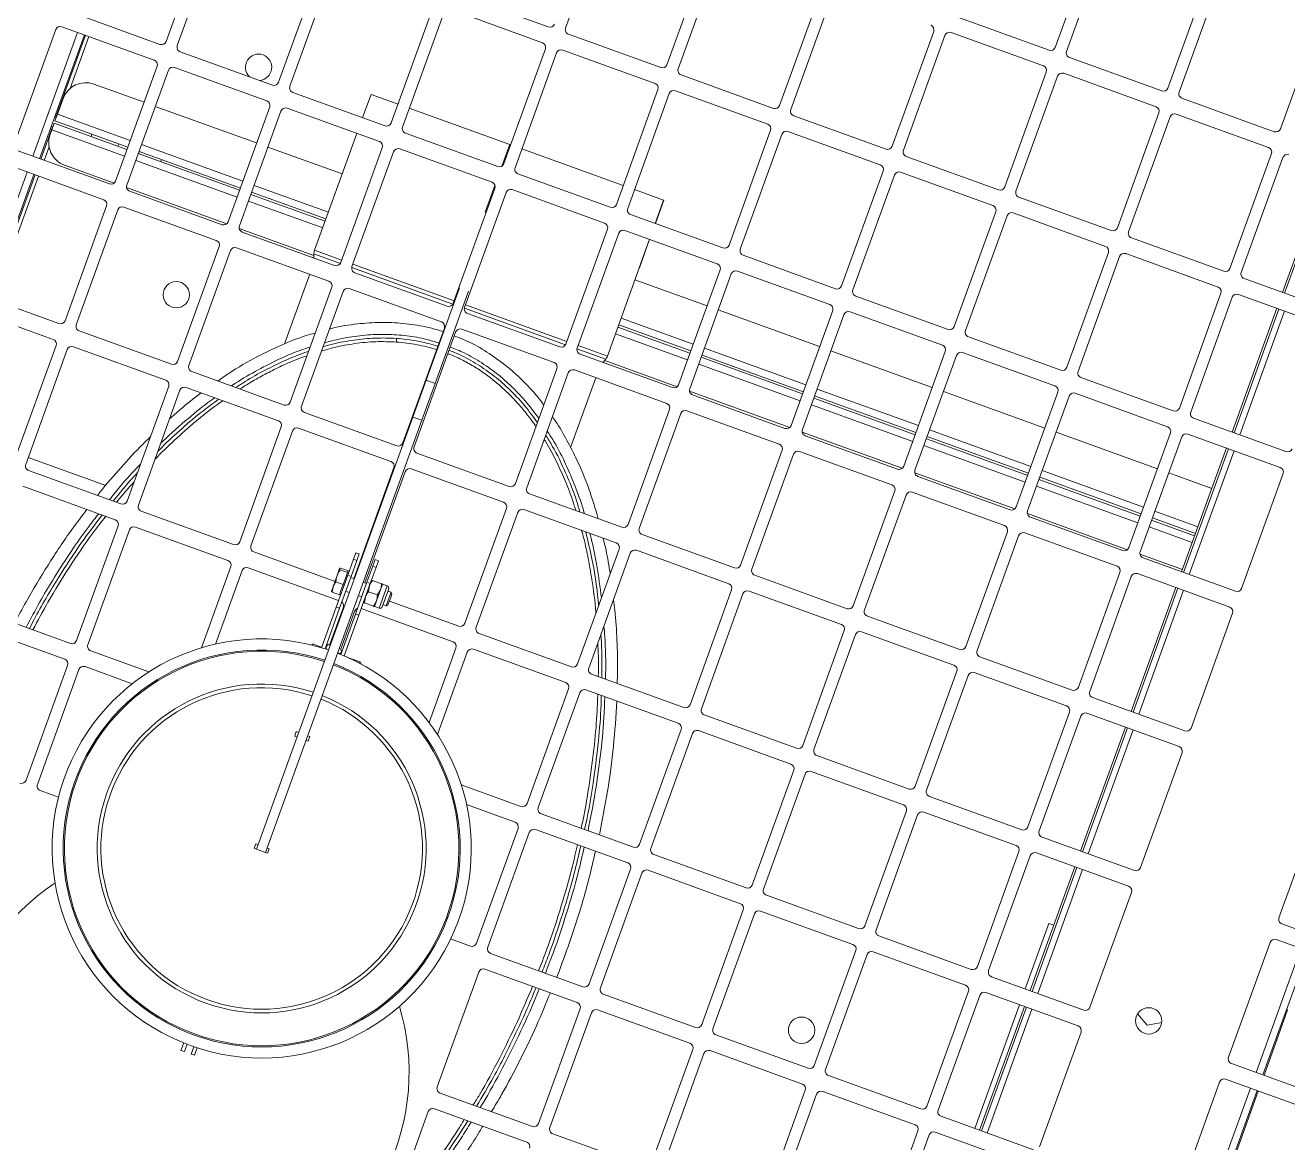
# Model space of a CAD drawing. Header units: metres. Extents: x -17822 to 152406, y -4219 to 19791.
# Drawn here: x 118368.1 to 118420.8, y 5688.6 to 5735.3 of the extents above; entities that cross this region are included whole.
import ezdxf

# ---------------------------------------------------------------- set-up
doc = ezdxf.new("R2010")
doc.units = ezdxf.units.M
doc.header["$LTSCALE"] = 100
doc.header["$MEASUREMENT"] = 0
doc.layers.get('0').update_dxf_attribs({"color": 9, "lineweight": 9})
doc.layers.add('TEKSAN', color=7, linetype='Continuous', lineweight=9)

# ---------------------------------------------------------------- blocks, each defined once
blk = doc.blocks.new('K500H165_üst')
at = {"color": 7, "linetype": 'Continuous', "lineweight": 15}
for p, q in [((88.95, -17.65), (88.95, -13.55)), ((89.65, -13.55), (89.65, -17.65)), ((95.15, -17.65), (95.15, -13.55)), ((95.85, -13.55), (95.85, -17.65)), ((95.15, -16.25), (89.65, -16.25)), ((92.25, -16.25), (92.25, -16.2)), ((92.25, -16.2), (92.75, -16.2)), ((95.15, -16.2), (92.75, -16.2)), ((92.75, -16.2), (92.75, -16.25)), ((101.35, -16.2), (95.85, -16.2)), ((101.35, -16.25), (95.85, -16.25)), ((95.15, -16.55), (89.65, -16.55)), ((101.35, -16.55), (95.85, -16.55)), ((83.65, -17.85), (88.75, -17.85)), ((89.85, -17.85), (94.95, -17.85)), ((96.05, -17.85), (101.15, -17.85)), ((94.847, -21.5), (94.536, -20.962)), ((94.536, -22.038), (94.847, -21.5)), ((64.15, -24.2), (64.15, -28.3)), ((64.85, -28.3), (64.85, -24.2)), ((70.35, -24.2), (70.35, -28.3)), ((71.05, -28.3), (71.05, -24.2)), ((71.25, -24), (76.35, -24)), ((76.55, -24.2), (76.55, -28.3)), ((77.25, -28.3), (77.25, -24.2)), ((77.45, -24), (82.55, -24)), ((82.75, -24.2), (82.75, -28.3)), ((83.45, -28.3), (83.45, -24.2)), ((83.65, -24), (88.75, -24)), ((88.95, -24.2), (88.95, -28.3)), ((89.65, -28.3), (89.65, -24.2)), ((89.85, -24), (94.95, -24)), ((95.15, -24.2), (95.15, -28.3)), ((95.85, -28.3), (95.85, -24.2)), ((96.05, -24), (101.15, -24)), ((101.35, -24.2), (101.35, -28.3)), ((102.05, -28.3), (102.05, -24.2)), ((64.85, -26.25), (70.35, -26.25)), ((71.05, -26.25), (76.55, -26.25)), ((77.25, -26.25), (82.75, -26.25)), ((83.45, -26.25), (88.95, -26.25)), ((89.65, -26.25), (95.15, -26.25)), ((95.85, -26.25), (101.35, -26.25)), ((58.65, -26.5), (64.15, -26.5)), ((58.65, -26.59), (64.15, -26.59)), ((64.85, -26.5), (70.35, -26.5)), ((64.85, -26.59), (70.35, -26.59)), ((71.05, -26.5), (76.55, -26.5)), ((71.05, -26.59), (76.55, -26.59)), ((72.85, -28.5), (72.85, -26.59)), ((74.55, -28.5), (74.55, -26.59)), ((74.85, -26.59), (74.85, -28.5)), ((74.95, -28.5), (74.95, -26.59)), ((75.25, -26.59), (75.25, -28.5)), ((76.45, -26.59), (76.45, -28.473)), ((77.25, -26.5), (82.75, -26.5)), ((77.25, -26.59), (82.75, -26.59)), ((83.45, -26.5), (88.95, -26.5)), ((83.45, -26.59), (88.95, -26.59)), ((89.65, -26.5), (95.15, -26.5)), ((89.65, -26.59), (95.15, -26.59)), ((92.25, -26.8), (92.25, -26.59)), ((95.15, -26.8), (92.25, -26.8)), ((95.85, -26.5), (101.35, -26.5)), ((95.85, -26.59), (101.35, -26.59)), ((101.35, -26.8), (95.85, -26.8)), ((63.95, -28.5), (58.85, -28.5)), ((70.15, -28.5), (65.05, -28.5)), ((76.35, -28.5), (71.25, -28.5)), ((82.55, -28.5), (77.45, -28.5)), ((88.75, -28.5), (83.65, -28.5)), ((94.95, -28.5), (89.85, -28.5)), ((101.15, -28.5), (96.05, -28.5)), ((107.35, -28.5), (102.25, -28.5)), ((52.65, -29), (57.75, -29)), ((57.95, -29.2), (57.95, -33.3)), ((58.65, -33.3), (58.65, -29.2)), ((58.85, -29), (63.95, -29)), ((64.15, -29.2), (64.15, -33.3)), ((64.85, -33.3), (64.85, -29.2)), ((65.05, -29), (70.15, -29)), ((70.35, -29.2), (70.35, -33.3)), ((71.05, -33.3), (71.05, -29.2)), ((71.25, -29), (76.35, -29)), ((72.85, -33.5), (72.85, -29)), ((74.55, -33.5), (74.55, -29)), ((74.85, -29), (74.85, -33.5)), ((74.95, -33.5), (74.95, -29)), ((75.25, -29), (75.25, -33.5)), ((76.45, -29.027), (76.45, -33.473)), ((76.55, -29.2), (76.55, -33.3)), ((77.25, -33.3), (77.25, -29.2)), ((77.45, -29), (82.55, -29)), ((82.75, -29.2), (82.75, -33.3)), ((83.45, -33.3), (83.45, -29.2)), ((83.65, -29), (88.75, -29)), ((88.95, -29.2), (88.95, -33.3)), ((89.65, -33.3), (89.65, -29.2)), ((89.85, -29), (94.95, -29)), ((95.15, -29.2), (95.15, -33.3)), ((95.85, -33.3), (95.85, -29.2)), ((96.05, -29), (101.15, -29)), ((101.35, -29.2), (101.35, -33.3)), ((102.05, -33.3), (102.05, -29.2)), ((102.25, -29), (107.35, -29)), ((57.75, -33.5), (52.65, -33.5)), ((63.95, -33.5), (58.85, -33.5)), ((70.15, -33.5), (65.05, -33.5)), ((76.35, -33.5), (71.25, -33.5)), ((82.55, -33.5), (77.45, -33.5)), ((88.75, -33.5), (83.65, -33.5)), ((94.95, -33.5), (89.85, -33.5)), ((101.15, -33.5), (96.05, -33.5)), ((107.35, -33.5), (102.25, -33.5)), ((52.65, -34), (57.75, -34)), ((57.95, -34.2), (57.95, -38.3)), ((58.65, -38.3), (58.65, -34.2)), ((58.85, -34), (63.95, -34)), ((64.15, -34.2), (64.15, -38.3)), ((64.85, -38.3), (64.85, -34.2)), ((65.05, -34), (70.15, -34)), ((70.35, -34.2), (70.35, -38.3)), ((71.05, -38.3), (71.05, -34.2)), ((71.25, -34), (76.35, -34)), ((72.85, -38.5), (72.85, -34)), ((74.55, -38.5), (74.55, -34)), ((74.85, -34), (74.85, -38.5)), ((74.95, -38.5), (74.95, -34)), ((75.25, -34), (75.25, -38.5)), ((76.45, -34.027), (76.45, -38.473)), ((76.55, -34.2), (76.55, -38.3)), ((77.25, -38.3), (77.25, -34.2)), ((77.45, -34), (82.55, -34)), ((82.75, -34.2), (82.75, -38.3)), ((83.45, -38.3), (83.45, -34.2)), ((83.65, -34), (88.75, -34)), ((88.95, -34.2), (88.95, -38.3)), ((89.65, -38.3), (89.65, -34.2)), ((89.85, -34), (94.95, -34)), ((95.15, -34.2), (95.15, -38.3)), ((95.85, -38.3), (95.85, -34.2)), ((96.05, -34), (101.15, -34)), ((101.35, -34.2), (101.35, -38.3)), ((102.05, -38.3), (102.05, -34.2)), ((102.25, -34), (107.35, -34)), ((57.75, -38.5), (52.65, -38.5)), ((52.65, -39), (57.75, -39)), ((63.95, -38.5), (58.85, -38.5)), ((58.85, -39), (63.95, -39)), ((70.15, -38.5), (65.05, -38.5)), ((65.05, -39), (70.15, -39)), ((76.35, -38.5), (71.25, -38.5)), ((71.25, -39), (76.35, -39)), ((72.85, -43.5), (72.85, -39)), ((74.55, -43.5), (74.55, -39)), ((74.85, -39), (74.85, -43.5)), ((74.95, -43.5), (74.95, -39)), ((75.25, -39), (75.25, -43.5)), ((82.55, -38.5), (77.45, -38.5)), ((77.45, -39), (82.55, -39)), ((88.75, -38.5), (83.65, -38.5)), ((83.65, -39), (88.75, -39)), ((94.95, -38.5), (89.85, -38.5)), ((89.85, -39), (94.95, -39)), ((101.15, -38.5), (96.05, -38.5)), ((96.05, -39), (101.15, -39)), ((107.35, -38.5), (102.25, -38.5)), ((102.25, -39), (107.35, -39)), ((57.95, -39.2), (57.95, -43.3)), ((58.65, -43.3), (58.65, -39.2)), ((64.15, -39.2), (64.15, -43.3)), ((64.85, -43.3), (64.85, -39.2)), ((70.35, -39.2), (70.35, -43.3)), ((71.05, -43.3), (71.05, -39.2)), ((76.45, -39.027), (76.45, -43.473)), ((76.55, -39.2), (76.55, -43.3)), ((77.25, -43.3), (77.25, -39.2)), ((82.75, -39.2), (82.75, -43.3)), ((83.45, -43.3), (83.45, -39.2)), ((88.95, -39.2), (88.95, -43.3)), ((89.65, -43.3), (89.65, -39.2)), ((95.15, -39.2), (95.15, -43.3)), ((95.85, -43.3), (95.85, -39.2)), ((101.35, -39.2), (101.35, -43.3)), ((102.05, -43.3), (102.05, -39.2)), ((107.55, -39.2), (107.55, -43.3)), ((63.95, -43.5), (58.85, -43.5)), ((70.15, -43.5), (65.05, -43.5)), ((76.35, -43.5), (71.25, -43.5)), ((82.55, -43.5), (77.45, -43.5)), ((88.75, -43.5), (83.65, -43.5)), ((94.95, -43.5), (89.85, -43.5)), ((101.15, -43.5), (96.05, -43.5)), ((107.35, -43.5), (102.25, -43.5)), ((58.85, -44), (63.95, -44)), ((64.15, -44.2), (64.15, -48.3)), ((64.85, -48.3), (64.85, -44.2)), ((65.05, -44), (70.15, -44)), ((70.35, -44.2), (70.35, -48.3)), ((71.05, -48.3), (71.05, -44.2)), ((71.25, -44), (76.35, -44)), ((72.85, -48.5), (72.85, -44)), ((74.55, -48.5), (74.55, -44)), ((74.85, -44), (74.85, -48.5)), ((74.95, -48.5), (74.95, -44)), ((75.25, -44), (75.25, -48.5)), ((76.45, -44.027), (76.45, -48.473)), ((76.55, -44.2), (76.55, -48.3)), ((77.25, -48.3), (77.25, -44.2)), ((77.45, -44), (82.55, -44)), ((82.75, -44.2), (82.75, -48.3)), ((83.45, -48.3), (83.45, -44.2)), ((83.65, -44), (88.75, -44)), ((88.95, -44.2), (88.95, -48.3)), ((89.65, -48.3), (89.65, -44.2)), ((89.85, -44), (94.95, -44)), ((95.15, -44.2), (95.15, -48.3)), ((95.85, -48.3), (95.85, -44.2)), ((96.05, -44), (101.15, -44)), ((101.35, -44.2), (101.35, -48.3)), ((102.05, -48.3), (102.05, -44.2)), ((102.25, -44), (107.35, -44)), ((107.55, -44.2), (107.55, -48.3)), ((108.25, -48.3), (108.25, -44.2)), ((63.95, -48.5), (58.85, -48.5)), ((70.15, -48.5), (65.05, -48.5)), ((76.35, -48.5), (71.25, -48.5)), ((82.55, -48.5), (77.45, -48.5)), ((88.75, -48.5), (83.65, -48.5)), ((94.95, -48.5), (89.85, -48.5)), ((101.15, -48.5), (96.05, -48.5)), ((107.35, -48.5), (102.25, -48.5)), ((113.55, -48.5), (108.45, -48.5)), ((58.85, -49), (63.95, -49)), ((65.05, -49), (70.15, -49)), ((71.25, -49), (76.35, -49)), ((72.85, -52.2), (72.85, -49)), ((74.55, -52.2), (74.55, -49)), ((74.85, -49), (74.85, -52.2)), ((74.95, -52.2), (74.95, -49)), ((75.25, -49), (75.25, -52.2)), ((76.45, -49.027), (76.45, -52.241)), ((77.45, -49), (82.55, -49)), ((83.65, -49), (88.75, -49)), ((89.85, -49), (94.95, -49)), ((96.05, -49), (101.15, -49)), ((64.15, -49.2), (64.15, -53.3)), ((64.85, -53.3), (64.85, -49.2)), ((70.35, -49.2), (70.35, -53.3)), ((71.05, -53.3), (71.05, -49.2)), ((76.55, -49.2), (76.55, -53.3)), ((77.25, -53.3), (77.25, -49.2)), ((82.75, -49.2), (82.75, -53.3)), ((83.45, -53.3), (83.45, -49.2)), ((88.95, -49.2), (88.95, -53.3)), ((89.65, -53.3), (89.65, -49.2)), ((95.15, -49.2), (95.15, -51.844)), ((95.85, -51.358), (95.85, -49.2)), ((101.35, -49.2), (101.35, -50.075)), ((70.35, -52.2), (69.315, -52.2)), ((69.315, -52.2), (70.35, -52.2)), ((69.315, -52.2), (69.315, -52.2)), ((69.315, -52.209), (69.315, -52.2)), ((70.35, -52.209), (69.315, -52.209)), ((69.315, -52.209), (69.315, -53.5)), ((76.241, -52.2), (71.05, -52.2)), ((71.05, -52.2), (72.315, -52.2)), ((72.315, -52.209), (71.05, -52.209)), ((72.315, -52.2), (72.315, -52.209)), ((76.241, -53.5), (76.241, -52.2)), ((76.55, -52.272), (76.387, -52.222)), ((76.387, -53.497), (76.387, -52.222)), ((80.347, -52.35), (77.25, -52.35)), ((63.95, -53.5), (58.85, -53.5)), ((70.15, -53.5), (65.05, -53.5)), ((76.35, -53.5), (71.25, -53.5)), ((82.55, -53.5), (77.45, -53.5)), ((88.75, -53.5), (83.65, -53.5)), ((93.506, -53.5), (89.85, -53.5)), ((58.85, -54), (63.95, -54)), ((64.15, -54.2), (64.15, -58.3)), ((64.85, -58.3), (64.85, -54.2)), ((65.05, -54), (70.15, -54)), ((69.315, -54), (69.315, -58.5)), ((70.35, -54.2), (70.35, -58.3)), ((71.05, -58.3), (71.05, -54.2)), ((71.25, -54), (76.35, -54)), ((76.241, -58.5), (76.241, -54)), ((76.387, -58.497), (76.387, -54.003)), ((76.55, -54.2), (76.55, -58.3)), ((77.25, -58.3), (77.25, -54.2)), ((77.45, -54), (82.55, -54)), ((82.75, -54.2), (82.75, -58.3)), ((83.45, -58.3), (83.45, -54.2)), ((83.65, -54), (88.75, -54)), ((88.95, -54.2), (88.95, -57.281)), ((89.65, -58.281), (89.65, -54.2)), ((89.85, -54), (93.154, -54)), ((88.637, -57.281), (88.582, -57.337)), ((88.582, -57.337), (88.582, -57.481)), ((88.767, -57.337), (88.582, -57.337)), ((88.789, -57.281), (88.637, -57.281)), ((89.182, -57.337), (88.767, -57.337)), ((89.127, -57.281), (88.789, -57.281)), ((89.182, -57.337), (89.127, -57.281)), ((89.182, -57.481), (89.182, -57.337)), ((88.382, -57.585), (88.382, -57.791)), ((88.382, -57.585), (89.382, -57.585)), ((88.382, -57.791), (88.632, -57.791)), ((88.382, -58.237), (88.382, -57.836)), ((88.485, -57.481), (89.279, -57.481)), ((88.882, -57.836), (88.632, -57.791)), ((89.132, -57.791), (88.632, -57.791)), ((88.882, -58.237), (88.882, -57.836)), ((89.382, -57.836), (89.132, -57.791)), ((89.382, -57.791), (89.132, -57.791)), ((89.382, -57.791), (89.382, -57.585)), ((89.382, -58.237), (89.382, -57.836)), ((91.757, -57.585), (91.757, -57.791)), ((91.757, -57.585), (91.814, -57.585)), ((91.757, -57.791), (91.788, -57.791)), ((91.795, -57.829), (91.757, -57.836)), ((91.757, -58.122), (91.757, -57.836)), ((63.95, -58.5), (58.85, -58.5)), ((70.15, -58.5), (65.05, -58.5)), ((76.35, -58.5), (71.25, -58.5)), ((82.55, -58.5), (77.45, -58.5)), ((88.582, -58.5), (83.65, -58.5)), ((87.528, -58.281), (87.528, -58.431)), ((87.821, -58.281), (87.528, -58.281)), ((87.821, -58.431), (87.528, -58.431)), ((87.821, -58.281), (87.821, -58.431)), ((88.528, -58.281), (87.821, -58.281)), ((88.528, -58.431), (87.821, -58.431)), ((88.528, -58.281), (88.528, -58.431)), ((89.943, -58.281), (88.528, -58.281)), ((89.943, -58.431), (88.528, -58.431)), ((88.582, -58.431), (88.582, -58.581)), ((88.882, -58.237), (88.632, -58.281)), ((89.382, -58.237), (89.132, -58.281)), ((89.182, -58.581), (89.182, -58.431)), ((91.532, -58.5), (89.85, -58.5)), ((89.943, -58.281), (89.943, -58.431)), ((91.746, -58.281), (89.943, -58.281)), ((91.739, -58.431), (89.943, -58.431)), ((91.532, -58.499), (91.629, -58.441)), ((91.532, -58.499), (91.532, -58.581)), ((91.607, -58.441), (91.578, -58.458)), ((91.629, -58.441), (91.607, -58.441)), ((91.739, -58.441), (91.629, -58.441)), ((91.726, -58.499), (91.726, -58.581)), ((95.602, -58.481), (95.402, -58.481)), ((95.402, -58.481), (95.402, -58.581)), ((95.602, -58.581), (95.602, -58.481)), ((100.382, -58.481), (100.382, -58.581)), ((100.582, -58.481), (100.382, -58.481)), ((100.582, -58.581), (100.582, -58.481)), ((109.227, -58.481), (109.557, -58.481)), ((109.557, -58.481), (109.557, -58.631)), ((65.05, -59), (70.15, -59)), ((69.315, -59), (69.315, -59.04)), ((69.315, -59.04), (69.315, -63.5)), ((70.27, -59.04), (69.315, -59.04)), ((72.315, -59.04), (71.13, -59.04)), ((71.25, -59), (76.35, -59)), ((72.315, -59), (72.315, -59.04)), ((79.755, -58.581), (75.655, -58.581)), ((79.755, -58.981), (75.655, -58.981)), ((76.241, -63.5), (76.241, -59)), ((76.387, -63.497), (76.387, -59.003)), ((77.45, -59), (82.55, -59)), ((79.755, -58.581), (79.755, -58.981)), ((81.394, -58.581), (79.755, -58.581)), ((81.394, -58.981), (79.755, -58.981)), ((81.394, -58.581), (81.394, -58.981)), ((100.582, -58.581), (81.394, -58.581)), ((100.582, -58.981), (81.394, -58.981)), ((83.65, -59), (88.582, -59)), ((88.582, -58.981), (88.582, -59.131)), ((89.182, -59.131), (89.182, -58.981)), ((89.85, -59), (91.532, -59)), ((91.532, -58.981), (91.532, -59.063)), ((91.726, -58.981), (91.726, -59.063)), ((95.402, -58.981), (95.402, -59.081)), ((95.602, -59.081), (95.602, -58.981)), ((100.382, -58.981), (100.382, -59.081)), ((100.582, -58.581), (100.582, -58.981)), ((100.582, -59.081), (100.582, -58.981)), ((109.557, -58.631), (109.231, -58.631)), ((109.231, -58.931), (109.557, -58.931)), ((109.557, -58.931), (109.557, -59.081)), ((64.15, -59.2), (64.15, -63.3)), ((64.85, -63.3), (64.85, -59.2)), ((70.35, -59.2), (70.35, -63.3)), ((71.05, -63.3), (71.05, -59.2)), ((76.55, -59.2), (76.55, -63.3)), ((77.25, -63.3), (77.25, -59.2)), ((82.75, -59.2), (82.75, -63.3)), ((83.45, -63.3), (83.45, -59.2)), ((87.528, -59.131), (87.528, -59.281)), ((87.821, -59.131), (87.528, -59.131)), ((87.821, -59.281), (87.528, -59.281)), ((87.821, -59.131), (87.821, -59.281)), ((88.528, -59.131), (87.821, -59.131)), ((88.528, -59.281), (87.821, -59.281)), ((88.348, -59.331), (88.348, -59.652)), ((88.348, -59.331), (88.386, -59.331)), ((88.382, -59.281), (88.382, -59.331)), ((88.386, -59.331), (88.424, -59.331)), ((88.424, -59.331), (88.424, -59.652)), ((88.424, -59.331), (88.691, -59.331)), ((88.528, -59.131), (88.528, -59.281)), ((89.943, -59.131), (88.528, -59.131)), ((89.943, -59.281), (88.528, -59.281)), ((88.691, -59.331), (88.958, -59.331)), ((88.958, -59.331), (88.958, -59.652)), ((88.958, -59.331), (89.187, -59.331)), ((89.187, -59.331), (89.416, -59.331)), ((89.382, -59.331), (89.382, -59.281)), ((89.416, -59.331), (89.416, -59.652)), ((89.65, -63.3), (89.65, -59.281)), ((89.943, -59.131), (89.943, -59.281)), ((91.739, -59.131), (89.943, -59.131)), ((91.746, -59.281), (89.943, -59.281)), ((91.532, -59.063), (91.629, -59.121)), ((91.578, -59.105), (91.607, -59.121)), ((91.607, -59.121), (91.629, -59.121)), ((91.629, -59.121), (91.739, -59.121)), ((91.723, -59.331), (91.723, -59.652)), ((91.723, -59.331), (91.749, -59.331)), ((95.402, -59.081), (95.602, -59.081)), ((100.382, -59.081), (100.582, -59.081)), ((109.557, -59.081), (109.227, -59.081)), ((88.424, -59.652), (88.386, -59.696)), ((88.691, -59.696), (88.386, -59.696)), ((88.691, -59.696), (89.187, -59.696)), ((88.95, -59.696), (88.95, -63.3)), ((89.416, -59.652), (89.187, -59.696)), ((89.187, -59.696), (89.382, -59.696)), ((91.78, -59.696), (91.761, -59.696)), ((70.15, -63.5), (65.05, -63.5)), ((76.35, -63.5), (71.25, -63.5)), ((82.55, -63.5), (77.45, -63.5)), ((88.75, -63.5), (83.65, -63.5)), ((93.113, -63.5), (89.85, -63.5)), ((65.05, -64), (70.15, -64)), ((69.315, -64), (69.315, -65.2)), ((70.35, -64.2), (70.35, -68.3)), ((71.05, -68.3), (71.05, -64.2)), ((71.25, -64), (76.35, -64)), ((76.241, -65.2), (76.241, -64)), ((76.387, -65.178), (76.387, -64.003)), ((76.55, -64.2), (76.55, -68.3)), ((77.25, -68.3), (77.25, -64.2)), ((77.45, -64), (82.55, -64)), ((82.75, -64.2), (82.75, -68.3)), ((83.45, -68.3), (83.45, -64.2)), ((83.65, -64), (88.75, -64)), ((88.95, -64.2), (88.95, -68.3)), ((89.65, -68.3), (89.65, -64.2)), ((89.85, -64), (93.459, -64)), ((69.315, -65.2), (70.35, -65.2)), ((71.05, -65.2), (76.241, -65.2)), ((72.85, -68.5), (72.85, -65.2)), ((74.55, -68.5), (74.55, -65.2)), ((74.85, -65.2), (74.85, -68.5)), ((74.95, -68.5), (74.95, -65.2)), ((75.25, -65.2), (75.25, -68.5)), ((76.387, -65.178), (76.55, -65.128)), ((76.45, -65.159), (76.45, -68.473)), ((77.25, -65.05), (80.343, -65.05)), ((95.15, -65.719), (95.15, -68.3)), ((95.85, -68.3), (95.85, -66.205)), ((101.35, -67.488), (101.35, -68.3)), ((70.15, -68.5), (65.05, -68.5)), ((76.35, -68.5), (71.25, -68.5)), ((82.55, -68.5), (77.45, -68.5)), ((88.75, -68.5), (83.65, -68.5)), ((94.95, -68.5), (89.85, -68.5)), ((101.15, -68.5), (96.05, -68.5)), ((65.05, -69), (70.15, -69)), ((71.25, -69), (76.35, -69)), ((72.85, -73.5), (72.85, -69)), ((74.55, -73.5), (74.55, -69)), ((74.85, -69), (74.85, -73.5)), ((74.95, -73.5), (74.95, -69)), ((75.25, -69), (75.25, -73.5)), ((76.45, -69.027), (76.45, -73.473)), ((77.45, -69), (82.55, -69)), ((83.65, -69), (88.75, -69)), ((89.85, -69), (94.95, -69)), ((96.05, -69), (101.15, -69)), ((70.35, -69.2), (70.35, -73.3)), ((71.05, -73.3), (71.05, -69.2)), ((76.55, -69.2), (76.55, -73.3)), ((77.25, -73.3), (77.25, -69.2)), ((82.75, -69.2), (82.75, -73.3)), ((83.45, -73.3), (83.45, -69.2)), ((88.95, -69.2), (88.95, -73.3)), ((89.65, -73.3), (89.65, -69.2)), ((95.15, -69.2), (95.15, -73.3)), ((95.85, -73.3), (95.85, -69.2)), ((88.45, -73.5), (88.45, -70.061)), ((74.85, -72.5), (74.95, -72.5)), ((70.15, -73.5), (65.05, -73.5)), ((76.35, -73.5), (71.25, -73.5)), ((74.95, -73.49), (74.85, -73.49)), ((82.55, -73.5), (77.45, -73.5)), ((88.75, -73.5), (83.65, -73.5)), ((65.05, -74), (70.15, -74)), ((70.35, -74.2), (70.35, -78.3)), ((71.05, -78.3), (71.05, -74.2)), ((71.25, -74), (76.35, -74)), ((72.85, -76.232), (72.85, -74)), ((74.55, -77.232), (74.55, -74)), ((74.85, -74), (74.85, -77.232)), ((74.95, -77.232), (74.95, -74)), ((75.25, -74), (75.25, -77.232)), ((76.45, -74.027), (76.45, -76.232)), ((76.55, -74.2), (76.55, -78.3)), ((77.25, -78.3), (77.25, -74.2)), ((77.45, -74), (82.55, -74)), ((82.75, -74.2), (82.75, -78.3)), ((83.45, -78.3), (83.45, -74.2)), ((83.65, -74), (88.75, -74)), ((74.95, -74.408), (74.85, -74.4)), ((74.85, -75.6), (74.95, -75.592)), ((73.353, -77.1), (71.05, -77.1)), ((71.05, -77.25), (74.682, -77.25)), ((71.05, -77.3), (76.55, -77.3)), ((74.55, -77.232), (73.85, -77.232)), ((74.85, -77.232), (74.55, -77.232)), ((74.682, -77.25), (74.682, -77.3)), ((75.25, -77.232), (74.95, -77.232)), ((75.118, -77.3), (75.118, -77.25)), ((75.118, -77.25), (76.55, -77.25)), ((75.45, -77.232), (75.25, -77.232)), ((76.55, -77.1), (75.947, -77.1)), ((82.75, -77.1), (77.25, -77.1)), ((77.25, -77.25), (82.75, -77.25)), ((77.25, -77.3), (82.75, -77.3)), ((76.55, -77.6), (71.05, -77.6)), ((82.75, -77.6), (77.25, -77.6)), ((76.35, -78.5), (71.25, -78.5))]:
    blk.add_line(p, q, dxfattribs=at)
at = {"color": 7, "linetype": 'Continuous', "lineweight": 15, "flags": 128}
blk.add_lwpolyline([(78.682, -60.689), (78.654, -60.697), (78.626, -60.704), (78.602, -60.711), (78.58, -60.718), (78.562, -60.723), (78.548, -60.727), (78.54, -60.729), (78.537, -60.73)], dxfattribs=at)
at = {"color": 7, "linetype": 'Continuous', "lineweight": 15}
for centre in [(94.65, -21.5), (99.95, -35), (79.95, -70)]:
    blk.add_circle(centre, 0.55, dxfattribs=at)
for centre, radius, start, end in [((88.75, -17.65), 0.2, 270, 0), ((89.85, -17.65), 0.2, 180, 270), ((94.95, -17.65), 0.2, 270, 0), ((96.05, -17.65), 0.2, 180, 270), ((70.15, -24.2), 0.2, 0, 90), ((71.25, -24.2), 0.2, 90, 180), ((76.35, -24.2), 0.2, 0, 90), ((77.45, -24.2), 0.2, 90, 180), ((82.55, -24.2), 0.2, 0, 90), ((83.65, -24.2), 0.2, 90, 180), ((88.75, -24.2), 0.2, 0, 90), ((89.85, -24.2), 0.2, 90, 180), ((94.95, -24.2), 0.2, 0, 90), ((96.05, -24.2), 0.2, 90, 180), ((58.85, -28.3), 0.2, 180, 270), ((63.95, -28.3), 0.2, 270, 0), ((65.05, -28.3), 0.2, 180, 270), ((70.15, -28.3), 0.2, 270, 0), ((71.25, -28.3), 0.2, 180, 270), ((76.35, -28.3), 0.2, 270, 0), ((77.45, -28.3), 0.2, 180, 270), ((82.55, -28.3), 0.2, 270, 0), ((83.65, -28.3), 0.2, 180, 270), ((88.75, -28.3), 0.2, 270, 0), ((89.85, -28.3), 0.2, 180, 270), ((94.95, -28.3), 0.2, 270, 0), ((96.05, -28.3), 0.2, 180, 270), ((101.15, -28.3), 0.2, 270, 0), ((102.25, -28.3), 0.2, 180, 270), ((57.75, -29.2), 0.2, 0, 90), ((58.85, -29.2), 0.2, 90, 180), ((63.95, -29.2), 0.2, 0, 90), ((65.05, -29.2), 0.2, 90, 180), ((70.15, -29.2), 0.2, 0, 90), ((71.25, -29.2), 0.2, 90, 180), ((76.35, -29.2), 0.2, 0, 90), ((77.45, -29.2), 0.2, 90, 180), ((82.55, -29.2), 0.2, 0, 90), ((83.65, -29.2), 0.2, 90, 180), ((88.75, -29.2), 0.2, 0, 90), ((89.85, -29.2), 0.2, 90, 180), ((94.95, -29.2), 0.2, 0, 90), ((96.05, -29.2), 0.2, 90, 180), ((101.15, -29.2), 0.2, 0, 90), ((102.25, -29.2), 0.2, 90, 180), ((57.75, -33.3), 0.2, 270, 0), ((58.85, -33.3), 0.2, 180, 270), ((63.95, -33.3), 0.2, 270, 0), ((65.05, -33.3), 0.2, 180, 270), ((70.15, -33.3), 0.2, 270, 0), ((71.25, -33.3), 0.2, 180, 270), ((76.35, -33.3), 0.2, 270, 0), ((77.45, -33.3), 0.2, 180, 270), ((82.55, -33.3), 0.2, 270, 0), ((83.65, -33.3), 0.2, 180, 270), ((88.75, -33.3), 0.2, 270, 0), ((89.85, -33.3), 0.2, 180, 270), ((94.95, -33.3), 0.2, 270, 0), ((96.05, -33.3), 0.2, 180, 270), ((101.15, -33.3), 0.2, 270, 0), ((102.25, -33.3), 0.2, 180, 270), ((57.75, -34.2), 0.2, 0, 90), ((58.85, -34.2), 0.2, 90, 180), ((63.95, -34.2), 0.2, 0, 90), ((65.05, -34.2), 0.2, 90, 180), ((70.15, -34.2), 0.2, 0, 90), ((71.25, -34.2), 0.2, 90, 180), ((76.35, -34.2), 0.2, 0, 90), ((77.45, -34.2), 0.2, 90, 180), ((82.55, -34.2), 0.2, 0, 90), ((83.65, -34.2), 0.2, 90, 180), ((88.75, -34.2), 0.2, 0, 90), ((89.85, -34.2), 0.2, 90, 180), ((94.95, -34.2), 0.2, 0, 90), ((96.05, -34.2), 0.2, 90, 180), ((101.15, -34.2), 0.2, 0, 90), ((102.25, -34.2), 0.2, 90, 180), ((57.75, -38.3), 0.2, 270, 0), ((58.85, -38.3), 0.2, 180, 270), ((63.95, -38.3), 0.2, 270, 0), ((65.05, -38.3), 0.2, 180, 270), ((70.15, -38.3), 0.2, 270, 0), ((71.25, -38.3), 0.2, 180, 270), ((76.35, -38.3), 0.2, 270, 0), ((77.45, -38.3), 0.2, 180, 270), ((82.55, -38.3), 0.2, 270, 0), ((83.65, -38.3), 0.2, 180, 270), ((88.75, -38.3), 0.2, 270, 0), ((89.85, -38.3), 0.2, 180, 270), ((94.95, -38.3), 0.2, 270, 0), ((96.05, -38.3), 0.2, 180, 270), ((101.15, -38.3), 0.2, 270, 0), ((102.25, -38.3), 0.2, 180, 270), ((57.75, -39.2), 0.2, 0, 90), ((58.85, -39.2), 0.2, 90, 180), ((63.95, -39.2), 0.2, 0, 90), ((65.05, -39.2), 0.2, 90, 180), ((70.15, -39.2), 0.2, 0, 90), ((71.25, -39.2), 0.2, 90, 180), ((76.35, -39.2), 0.2, 0, 90), ((77.45, -39.2), 0.2, 90, 180), ((82.55, -39.2), 0.2, 0, 90), ((83.65, -39.2), 0.2, 90, 180), ((88.75, -39.2), 0.2, 0, 90), ((89.85, -39.2), 0.2, 90, 180), ((94.95, -39.2), 0.2, 0, 90), ((96.05, -39.2), 0.2, 90, 180), ((101.15, -39.2), 0.2, 0, 90), ((102.25, -39.2), 0.2, 90, 180), ((58.85, -43.3), 0.2, 180, 270), ((63.95, -43.3), 0.2, 270, 0), ((65.05, -43.3), 0.2, 180, 270), ((70.15, -43.3), 0.2, 270, 0), ((71.25, -43.3), 0.2, 180, 270), ((76.35, -43.3), 0.2, 270, 0), ((77.45, -43.3), 0.2, 180, 270), ((82.55, -43.3), 0.2, 270, 0), ((83.65, -43.3), 0.2, 180, 270), ((88.75, -43.3), 0.2, 270, 0), ((89.85, -43.3), 0.2, 180, 270), ((94.95, -43.3), 0.2, 270, 0), ((96.05, -43.3), 0.2, 180, 270), ((101.15, -43.3), 0.2, 270, 0), ((102.25, -43.3), 0.2, 180, 270), ((107.35, -43.3), 0.2, 270, 0), ((58.85, -44.2), 0.2, 90, 180), ((63.95, -44.2), 0.2, 0, 90), ((65.05, -44.2), 0.2, 90, 180), ((70.15, -44.2), 0.2, 0, 90), ((71.25, -44.2), 0.2, 90, 180), ((76.35, -44.2), 0.2, 0, 90), ((77.45, -44.2), 0.2, 90, 180), ((82.55, -44.2), 0.2, 0, 90), ((83.65, -44.2), 0.2, 90, 180), ((88.75, -44.2), 0.2, 0, 90), ((89.85, -44.2), 0.2, 90, 180), ((94.95, -44.2), 0.2, 0, 90), ((96.05, -44.2), 0.2, 90, 180), ((101.15, -44.2), 0.2, 0, 90), ((102.25, -44.2), 0.2, 90, 180), ((107.35, -44.2), 0.2, 0, 90), ((108.45, -44.2), 0.2, 90, 180), ((63.95, -48.3), 0.2, 270, 0), ((65.05, -48.3), 0.2, 180, 270), ((70.15, -48.3), 0.2, 270, 0), ((71.25, -48.3), 0.2, 180, 270), ((76.35, -48.3), 0.2, 270, 0), ((77.45, -48.3), 0.2, 180, 270), ((82.55, -48.3), 0.2, 270, 0), ((83.65, -48.3), 0.2, 180, 270), ((88.75, -48.3), 0.2, 270, 0), ((89.85, -48.3), 0.2, 180, 270), ((94.95, -48.3), 0.2, 270, 0), ((96.05, -48.3), 0.2, 180, 270), ((101.15, -48.3), 0.2, 270, 0), ((102.25, -48.3), 0.2, 180, 270), ((107.35, -48.3), 0.2, 270, 0), ((108.45, -48.3), 0.2, 180, 270), ((63.95, -49.2), 0.2, 0, 90), ((65.05, -49.2), 0.2, 90, 180), ((70.15, -49.2), 0.2, 0, 90), ((71.25, -49.2), 0.2, 90, 180), ((76.35, -49.2), 0.2, 0, 90), ((77.45, -49.2), 0.2, 90, 180), ((82.55, -49.2), 0.2, 0, 90), ((83.65, -49.2), 0.2, 90, 180), ((88.75, -49.2), 0.2, 0, 90), ((89.85, -49.2), 0.2, 90, 180), ((94.95, -49.2), 0.2, 0, 90), ((96.05, -49.2), 0.2, 90, 180), ((101.15, -49.2), 0.2, 0, 90), ((110.4, -58.75), 9.5, 233.695, 126.6683), ((100.482, -58.781), 8.75, 181.3097, 178.6903), ((100.482, -58.781), 8.288, 0, 178.6172), ((100.482, -58.781), 8.237, 0, 178.6086), ((100.482, -58.781), 6.866, 0, 178.3308), ((100.482, -58.781), 6.712, 181.7075, 178.2925), ((76.241, -52.7), 0.5, 72.992, 90), ((63.95, -53.3), 0.2, 270, 0), ((65.05, -53.3), 0.2, 180, 270), ((70.15, -53.3), 0.2, 270, 0), ((71.25, -53.3), 0.2, 180, 270), ((76.35, -53.3), 0.2, 270, 0), ((77.45, -53.3), 0.2, 180, 270), ((82.55, -53.3), 0.2, 270, 0), ((83.65, -53.3), 0.2, 180, 270), ((88.75, -53.3), 0.2, 270, 0), ((89.85, -53.3), 0.2, 180, 270), ((63.95, -54.2), 0.2, 0, 90), ((65.05, -54.2), 0.2, 90, 180), ((70.15, -54.2), 0.2, 0, 90), ((71.25, -54.2), 0.2, 90, 180), ((76.35, -54.2), 0.2, 0, 90), ((77.45, -54.2), 0.2, 90, 180), ((82.55, -54.2), 0.2, 0, 90), ((83.65, -54.2), 0.2, 90, 180), ((88.75, -54.2), 0.2, 0, 90), ((89.85, -54.2), 0.2, 90, 180), ((88.485, -57.585), 0.103, 90, 180), ((89.279, -57.585), 0.103, 0, 90), ((91.86, -57.585), 0.103, 107.953, 180), ((63.95, -58.3), 0.2, 270, 0), ((65.05, -58.3), 0.2, 180, 270), ((70.15, -58.3), 0.2, 270, 0), ((71.25, -58.3), 0.2, 180, 270), ((76.35, -58.3), 0.2, 270, 0), ((77.45, -58.3), 0.2, 180, 270), ((82.55, -58.3), 0.2, 270, 0), ((83.65, -58.3), 0.2, 180, 270), ((89.85, -58.3), 0.2, 221.0861, 270), ((63.95, -59.2), 0.2, 0, 90), ((65.05, -59.2), 0.2, 90, 180), ((70.15, -59.2), 0.2, 0, 90), ((71.25, -59.2), 0.2, 90, 180), ((76.35, -59.2), 0.2, 0, 90), ((77.45, -59.2), 0.2, 90, 180), ((82.55, -59.2), 0.2, 0, 90), ((83.65, -59.2), 0.2, 90, 180), ((89.85, -59.2), 0.2, 90, 159.952), ((100.482, -58.781), 8.288, 181.3828, 0), ((100.482, -58.781), 8.237, 181.3914, 0), ((100.482, -58.781), 6.866, 181.6692, 0), ((70.15, -63.3), 0.2, 270, 0), ((71.25, -63.3), 0.2, 180, 270), ((76.35, -63.3), 0.2, 270, 0), ((77.45, -63.3), 0.2, 180, 270), ((82.55, -63.3), 0.2, 270, 0), ((83.65, -63.3), 0.2, 180, 270), ((88.75, -63.3), 0.2, 270, 0), ((89.85, -63.3), 0.2, 180, 270), ((70.15, -64.2), 0.2, 0, 90), ((71.25, -64.2), 0.2, 90, 180), ((76.35, -64.2), 0.2, 0, 90), ((77.45, -64.2), 0.2, 90, 180), ((82.55, -64.2), 0.2, 0, 90), ((83.65, -64.2), 0.2, 90, 180), ((88.75, -64.2), 0.2, 0, 90), ((89.85, -64.2), 0.2, 90, 180), ((76.241, -64.7), 0.5, 270, 287.008), ((70.15, -68.3), 0.2, 270, 0), ((71.25, -68.3), 0.2, 180, 270), ((76.35, -68.3), 0.2, 270, 0), ((77.45, -68.3), 0.2, 180, 270), ((82.55, -68.3), 0.2, 270, 0), ((83.65, -68.3), 0.2, 180, 270), ((88.75, -68.3), 0.2, 270, 0), ((89.85, -68.3), 0.2, 180, 270), ((94.95, -68.3), 0.2, 270, 0), ((96.05, -68.3), 0.2, 180, 270), ((101.15, -68.3), 0.2, 270, 0), ((70.15, -69.2), 0.2, 0, 90), ((71.25, -69.2), 0.2, 90, 180), ((76.35, -69.2), 0.2, 0, 90), ((77.45, -69.2), 0.2, 90, 180), ((82.55, -69.2), 0.2, 0, 90), ((83.65, -69.2), 0.2, 90, 180), ((88.75, -69.2), 0.2, 0, 90), ((89.85, -69.2), 0.2, 90, 180), ((94.95, -69.2), 0.2, 0, 90), ((96.05, -69.2), 0.2, 90, 180), ((101.15, -69.2), 0.2, 0, 90), ((69.85, -70), 0.55, 24.62, 180), ((69.85, -70), 0.55, 180, 335.38), ((70.15, -73.3), 0.2, 270, 0), ((71.25, -73.3), 0.2, 180, 270), ((76.35, -73.3), 0.2, 270, 0), ((77.45, -73.3), 0.2, 180, 270), ((82.55, -73.3), 0.2, 270, 0), ((83.65, -73.3), 0.2, 180, 270), ((88.75, -73.3), 0.2, 270, 0), ((70.15, -74.2), 0.2, 0, 90), ((71.25, -74.2), 0.2, 90, 180), ((76.35, -74.2), 0.2, 0, 90), ((77.45, -74.2), 0.2, 90, 180), ((82.55, -74.2), 0.2, 0, 90), ((83.65, -74.2), 0.2, 90, 180), ((73.85, -76.232), 1, 180, 270), ((75.45, -76.232), 1, 270, 0), ((71.25, -78.3), 0.2, 180, 270)]:
    blk.add_arc(centre, radius, start, end, dxfattribs=at)
for points, knots in [([(89.65, -46.929), (90.255, -46.752), (91.467, -46.398), (93.305, -45.996), (94.54, -45.807), (95.15, -45.714)], [0, 0, 0, 0, 0.335433, 0.671605, 1, 1, 1, 1]), ([(95.85, -45.633), (96.258, -45.584), (97.38, -45.45), (99.216, -45.347), (100.643, -45.356), (101.35, -45.361)], [0, 0, 0, 0, 0.22368, 0.614918, 1, 1, 1, 1]), ([(95.85, -46.135), (96.214, -46.09), (97.158, -45.974), (98.694, -45.881), (100.164, -45.835), (101.05, -45.862), (101.35, -45.87)], [0, 0, 0, 0, 0.199733, 0.517651, 0.836676, 1, 1, 1, 1]), ([(102.05, -45.395), (102.547, -45.416), (103.581, -45.458), (105.144, -45.626), (106.483, -45.806), (107.28, -45.965), (107.55, -46.019)], [0, 0, 0, 0, 0.269059, 0.560011, 0.850951, 1, 1, 1, 1]), ([(89.65, -47.464), (89.859, -47.395), (90.591, -47.153), (91.884, -46.823), (93.508, -46.469), (94.607, -46.302), (95.15, -46.219)], [0, 0, 0, 0, 0.116913, 0.409524, 0.7083, 1, 1, 1, 1]), ([(95.15, -46.373), (95.095, -46.379), (94.365, -46.464), (93.141, -46.699), (91.485, -47.076), (90.376, -47.372), (89.772, -47.577), (89.65, -47.618)], [0, 0, 0, 0, 0.029153, 0.390717, 0.661172, 0.931612, 1, 1, 1, 1]), ([(101.35, -46.018), (101.094, -46.011), (100.328, -45.988), (98.882, -46.023), (97.302, -46.107), (96.238, -46.241), (95.85, -46.291)], [0, 0, 0, 0, 0.139629, 0.416657, 0.787059, 1, 1, 1, 1]), ([(95.85, -46.438), (96.152, -46.399), (97.025, -46.288), (98.474, -46.192), (100.006, -46.137), (100.964, -46.16), (101.35, -46.169)], [0, 0, 0, 0, 0.165759, 0.478787, 0.789847, 1, 1, 1, 1]), ([(102.05, -45.886), (102.103, -45.887), (102.739, -45.901), (103.952, -45.999), (105.676, -46.197), (106.874, -46.376), (107.492, -46.508), (107.55, -46.521)], [0, 0, 0, 0, 0.02851, 0.344719, 0.658064, 0.967809, 1, 1, 1, 1]), ([(107.55, -46.683), (107.092, -46.594), (105.965, -46.376), (104.147, -46.168), (102.769, -46.051), (102.069, -46.035), (102.05, -46.034)], [0, 0, 0, 0, 0.252225, 0.621079, 0.989671, 1, 1, 1, 1]), ([(102.05, -46.186), (102.58, -46.213), (103.682, -46.269), (105.352, -46.458), (106.658, -46.643), (107.386, -46.797), (107.55, -46.832)], [0, 0, 0, 0, 0.286889, 0.597042, 0.909539, 1, 1, 1, 1]), ([(108.25, -46.154), (108.334, -46.17), (109.006, -46.297), (110.248, -46.621), (111.82, -47.101), (112.987, -47.516), (113.574, -47.768), (113.75, -47.844)], [0, 0, 0, 0, 0.044377, 0.355971, 0.667296, 0.900267, 1, 1, 1, 1]), ([(89.65, -47.776), (89.875, -47.703), (90.538, -47.485), (91.773, -47.157), (93.351, -46.813), (94.518, -46.598), (95.12, -46.526), (95.15, -46.522)], [0, 0, 0, 0, 0.125648, 0.370765, 0.677943, 0.983988, 1, 1, 1, 1]), ([(108.25, -46.67), (108.509, -46.724), (109.307, -46.888), (110.614, -47.244), (112.144, -47.743), (113.182, -48.121), (113.695, -48.357), (113.735, -48.375)], [0, 0, 0, 0, 0.13782, 0.424999, 0.705334, 0.977434, 1, 1, 1, 1]), ([(113.602, -48.49), (113.455, -48.425), (112.781, -48.122), (111.534, -47.692), (109.897, -47.19), (108.792, -46.938), (108.25, -46.815)], [0, 0, 0, 0, 0.08583, 0.394764, 0.703388, 1, 1, 1, 1]), ([(85.702, -48.5), (85.837, -48.431), (86.348, -48.171), (87.264, -47.782), (88.213, -47.406), (88.782, -47.219), (88.95, -47.163)], [0, 0, 0, 0, 0.129433, 0.489144, 0.84908, 1, 1, 1, 1]), ([(108.25, -46.976), (108.416, -47.009), (109.145, -47.155), (110.418, -47.5), (111.878, -47.969), (112.823, -48.312), (113.218, -48.483), (113.258, -48.5)], [0, 0, 0, 0, 0.096977, 0.425248, 0.753748, 0.974976, 1, 1, 1, 1]), ([(86.89, -48.5), (87.021, -48.44), (87.626, -48.161), (88.315, -47.894), (88.881, -47.712), (88.95, -47.69)], [0, 0, 0, 0, 0.195084, 0.902029, 1, 1, 1, 1]), ([(88.95, -47.852), (88.822, -47.894), (88.246, -48.082), (87.687, -48.317), (87.253, -48.5)], [0, 0, 0, 0, 0.222105, 1, 1, 1, 1]), ([(87.641, -48.5), (87.667, -48.489), (88.095, -48.301), (88.536, -48.148), (88.95, -48.004)], [0, 0, 0, 0, 0.061436, 1, 1, 1, 1]), ([(83.45, -49.777), (83.591, -49.682), (84.007, -49.401), (84.448, -49.16), (84.74, -49)], [0, 0, 0, 0, 0.338257, 1, 1, 1, 1]), ([(86.165, -49), (86.03, -49.062), (85.432, -49.337), (84.519, -49.847), (83.772, -50.338), (83.45, -50.549)], [0, 0, 0, 0, 0.142369, 0.631013, 1, 1, 1, 1]), ([(83.45, -50.371), (83.505, -50.331), (83.88, -50.066), (84.662, -49.597), (85.409, -49.208), (85.809, -49)], [0, 0, 0, 0, 0.074649, 0.504354, 1, 1, 1, 1]), ([(83.45, -50.734), (83.544, -50.667), (83.872, -50.435), (84.464, -50.068), (85.367, -49.554), (86.047, -49.195), (86.481, -49.006), (86.494, -49)], [0, 0, 0, 0, 0.09882, 0.343728, 0.594808, 0.988091, 1, 1, 1, 1]), ([(79.399, -53.5), (79.42, -53.469), (79.614, -53.179), (80.038, -52.674), (80.773, -51.872), (81.67, -51.047), (82.398, -50.507), (82.75, -50.246)], [0, 0, 0, 0, 0.023953, 0.222708, 0.420843, 0.719432, 1, 1, 1, 1]), ([(80.03, -53.5), (80.146, -53.348), (80.467, -52.928), (81.072, -52.288), (81.844, -51.576), (82.412, -51.101), (82.73, -50.878), (82.75, -50.864)], [0, 0, 0, 0, 0.151217, 0.417232, 0.693441, 0.980569, 1, 1, 1, 1]), ([(82.75, -51.062), (82.618, -51.158), (82.149, -51.501), (81.407, -52.171), (80.692, -52.89), (80.33, -53.36), (80.222, -53.5)], [0, 0, 0, 0, 0.138632, 0.49494, 0.849987, 1, 1, 1, 1]), ([(80.404, -53.5), (80.429, -53.467), (80.632, -53.198), (81.057, -52.741), (81.678, -52.127), (82.243, -51.631), (82.613, -51.348), (82.75, -51.244)], [0, 0, 0, 0, 0.038166, 0.30991, 0.571586, 0.841735, 1, 1, 1, 1]), ([(77.613, -58.5), (77.624, -58.228), (77.647, -57.641), (77.827, -56.755), (78.104, -55.852), (78.481, -54.991), (78.806, -54.374), (79.022, -54.059), (79.063, -54)], [0, 0, 0, 0, 0.170511, 0.3671, 0.564365, 0.76112, 0.95489, 1, 1, 1, 1]), ([(78.111, -58.5), (78.119, -58.289), (78.137, -57.796), (78.277, -57.028), (78.511, -56.201), (78.845, -55.385), (79.227, -54.644), (79.529, -54.197), (79.662, -54)], [0, 0, 0, 0, 0.131337, 0.305836, 0.483183, 0.664987, 0.852508, 1, 1, 1, 1]), ([(79.843, -54), (79.679, -54.244), (79.324, -54.768), (78.912, -55.593), (78.588, -56.448), (78.376, -57.283), (78.272, -57.972), (78.261, -58.379), (78.258, -58.5)], [0, 0, 0, 0, 0.182132, 0.392132, 0.569692, 0.747734, 0.925153, 1, 1, 1, 1]), ([(78.406, -58.5), (78.406, -58.466), (78.405, -58.238), (78.45, -57.816), (78.542, -57.244), (78.683, -56.681), (78.865, -56.129), (79.087, -55.592), (79.343, -55.072), (79.635, -54.571), (79.862, -54.211), (80.003, -54.027), (80.024, -54)], [0, 0, 0, 0, 0.021132, 0.140745, 0.261382, 0.379253, 0.498775, 0.620608, 0.737508, 0.85679, 0.978902, 1, 1, 1, 1]), ([(88.632, -57.791), (88.626, -57.791), (88.542, -57.792), (88.459, -57.815), (88.382, -57.836)], [0, 0, 0, 0, 0.07027, 1, 1, 1, 1]), ([(88.382, -57.791), (88.382, -57.792), (88.382, -57.795), (88.382, -57.819), (88.382, -57.836)], [0, 0, 0, 0, 0.268628, 1, 1, 1, 1]), ([(89.132, -57.791), (89.126, -57.791), (89.042, -57.792), (88.959, -57.815), (88.882, -57.836)], [0, 0, 0, 0, 0.070159, 1, 1, 1, 1]), ([(89.382, -57.791), (89.382, -57.792), (89.382, -57.795), (89.382, -57.819), (89.382, -57.836)], [0, 0, 0, 0, 0.268628, 1, 1, 1, 1]), ([(91.757, -57.791), (91.757, -57.792), (91.757, -57.795), (91.757, -57.819), (91.757, -57.836)], [0, 0, 0, 0, 0.268628, 1, 1, 1, 1]), ([(88.632, -58.281), (88.626, -58.281), (88.542, -58.281), (88.459, -58.258), (88.382, -58.237)], [0, 0, 0, 0, 0.07027, 1, 1, 1, 1]), ([(88.382, -58.281), (88.382, -58.281), (88.382, -58.278), (88.382, -58.254), (88.382, -58.237)], [0, 0, 0, 0, 0.268628, 1, 1, 1, 1]), ([(89.132, -58.281), (89.126, -58.281), (89.042, -58.281), (88.959, -58.258), (88.882, -58.237)], [0, 0, 0, 0, 0.070159, 1, 1, 1, 1]), ([(89.382, -58.281), (89.382, -58.281), (89.382, -58.278), (89.382, -58.254), (89.382, -58.237)], [0, 0, 0, 0, 0.268628, 1, 1, 1, 1]), ([(91.629, -58.441), (91.631, -58.441), (91.664, -58.442), (91.696, -58.472), (91.726, -58.499)], [0, 0, 0, 0, 0.070221, 1, 1, 1, 1]), ([(79.125, -63.5), (79.104, -63.472), (78.869, -63.146), (78.529, -62.51), (78.122, -61.597), (77.836, -60.69), (77.682, -59.895), (77.618, -59.329), (77.612, -59.076), (77.61, -59)], [0, 0, 0, 0, 0.021492, 0.2507443, 0.4477583, 0.6452876, 0.8421319, 0.9522834, 1, 1, 1, 1]), ([(79.728, -63.5), (79.572, -63.27), (79.247, -62.791), (78.844, -62.016), (78.511, -61.2), (78.277, -60.372), (78.141, -59.637), (78.124, -59.178), (78.117, -59)], [0, 0, 0, 0, 0.171582, 0.3579711, 0.5393861, 0.7161217, 0.8896015, 1, 1, 1, 1]), ([(78.265, -59), (78.269, -59.135), (78.282, -59.504), (78.386, -60.16), (78.59, -60.959), (78.903, -61.785), (79.309, -62.586), (79.652, -63.158), (79.877, -63.452), (79.914, -63.5)], [0, 0, 0, 0, 0.083003, 0.227768, 0.408784, 0.59041, 0.771613, 0.962469, 1, 1, 1, 1]), ([(78.682, -60.689), (78.609, -60.406), (78.468, -59.851), (78.428, -59.28), (78.408, -59)], [0, 0, 0, 0, 0.510174, 1, 1, 1, 1]), ([(91.629, -59.121), (91.631, -59.121), (91.664, -59.121), (91.696, -59.091), (91.726, -59.063)], [0, 0, 0, 0, 0.070221, 1, 1, 1, 1]), ([(88.386, -59.696), (88.385, -59.696), (88.373, -59.696), (88.36, -59.673), (88.348, -59.652)], [0, 0, 0, 0, 0.070181, 1, 1, 1, 1]), ([(88.691, -59.696), (88.67, -59.696), (88.58, -59.694), (88.492, -59.67), (88.424, -59.652)], [0, 0, 0, 0, 0.231877, 1, 1, 1, 1]), ([(88.958, -59.652), (88.94, -59.657), (88.853, -59.684), (88.762, -59.691), (88.691, -59.696)], [0, 0, 0, 0, 0.211021, 1, 1, 1, 1]), ([(89.187, -59.696), (89.181, -59.696), (89.104, -59.696), (89.028, -59.673), (88.958, -59.652)], [0, 0, 0, 0, 0.070198, 1, 1, 1, 1]), ([(89.378, -59.696), (89.379, -59.696), (89.391, -59.696), (89.404, -59.673), (89.416, -59.652)], [0, 0, 0, 0, 0.070181, 1, 1, 1, 1]), ([(91.761, -59.696), (91.76, -59.696), (91.748, -59.696), (91.735, -59.673), (91.723, -59.652)], [0, 0, 0, 0, 0.070181, 1, 1, 1, 1]), ([(80.102, -63.5), (79.99, -63.348), (79.708, -62.966), (79.323, -62.299), (78.946, -61.516), (78.769, -60.962), (78.682, -60.689)], [0, 0, 0, 0, 0.178658, 0.449598, 0.728808, 1, 1, 1, 1]), ([(82.75, -67.143), (82.596, -67.037), (82.061, -66.667), (81.282, -66.005), (80.426, -65.163), (79.844, -64.516), (79.557, -64.106), (79.483, -64)], [0, 0, 0, 0, 0.123114, 0.42844, 0.671017, 0.914574, 1, 1, 1, 1]), ([(82.75, -66.537), (82.73, -66.523), (82.412, -66.3), (81.845, -65.824), (81.073, -65.112), (80.495, -64.505), (80.199, -64.119), (80.108, -64)], [0, 0, 0, 0, 0.019708, 0.317191, 0.603087, 0.877684, 1, 1, 1, 1]), ([(80.293, -64), (80.318, -64.032), (80.529, -64.314), (80.982, -64.798), (81.654, -65.457), (82.248, -65.97), (82.628, -66.252), (82.75, -66.343)], [0, 0, 0, 0, 0.035788, 0.309791, 0.582969, 0.86586, 1, 1, 1, 1]), ([(82.75, -66.163), (82.749, -66.162), (82.557, -66.025), (82.203, -65.726), (81.68, -65.273), (81.187, -64.792), (80.786, -64.368), (80.564, -64.094), (80.487, -64)], [0, 0, 0, 0, 0.001476, 0.224972, 0.442825, 0.662644, 0.88356, 1, 1, 1, 1]), ([(86.708, -68.5), (86.364, -68.338), (85.668, -68.011), (84.659, -67.449), (83.915, -67), (83.526, -66.719), (83.45, -66.664)], [0, 0, 0, 0, 0.3047707, 0.6156846, 0.9248588, 1, 1, 1, 1]), ([(83.45, -66.845), (83.671, -66.996), (84.212, -67.365), (85.118, -67.878), (85.869, -68.283), (86.296, -68.469), (86.368, -68.5)], [0, 0, 0, 0, 0.2391969, 0.5845035, 0.9295916, 1, 1, 1, 1]), ([(86.011, -68.5), (85.976, -68.484), (85.496, -68.267), (84.697, -67.813), (83.879, -67.334), (83.505, -67.069), (83.45, -67.029)], [0, 0, 0, 0, 0.039719, 0.534239, 0.931403, 1, 1, 1, 1]), ([(84.925, -68.5), (84.75, -68.407), (84.246, -68.14), (83.764, -67.834), (83.45, -67.634)], [0, 0, 0, 0, 0.347626, 1, 1, 1, 1]), ([(88.95, -70.243), (88.944, -70.241), (88.51, -70.108), (87.67, -69.779), (86.659, -69.369), (86.081, -69.086), (85.905, -69)], [0, 0, 0, 0, 0.005836, 0.413544, 0.821232, 1, 1, 1, 1]), ([(88.95, -69.71), (88.882, -69.688), (88.316, -69.506), (87.7, -69.27), (87.167, -69.026), (87.109, -69)], [0, 0, 0, 0, 0.109107, 0.903883, 1, 1, 1, 1]), ([(87.503, -69), (87.582, -69.035), (88.052, -69.246), (88.542, -69.409), (88.95, -69.545)], [0, 0, 0, 0, 0.166829, 1, 1, 1, 1]), ([(88.95, -69.395), (88.922, -69.386), (88.563, -69.272), (88.213, -69.13), (87.89, -69)], [0, 0, 0, 0, 0.077712, 1, 1, 1, 1]), ([(95.15, -70.872), (94.715, -70.809), (93.716, -70.664), (92.168, -70.336), (90.766, -69.987), (89.936, -69.713), (89.65, -69.619)], [0, 0, 0, 0, 0.233185, 0.536201, 0.840041, 1, 1, 1, 1]), ([(89.65, -69.782), (90.109, -69.925), (91.119, -70.24), (92.814, -70.632), (94.191, -70.906), (95.008, -71.005), (95.15, -71.022)], [0, 0, 0, 0, 0.255206, 0.562299, 0.924199, 1, 1, 1, 1]), ([(95.15, -71.167), (94.748, -71.113), (93.647, -70.965), (92.022, -70.61), (90.59, -70.248), (89.859, -70.005), (89.65, -69.936)], [0, 0, 0, 0, 0.215797, 0.590325, 0.883212, 1, 1, 1, 1]), ([(95.15, -71.679), (94.816, -71.634), (93.889, -71.507), (92.385, -71.205), (90.882, -70.849), (89.981, -70.563), (89.65, -70.458)], [0, 0, 0, 0, 0.179274, 0.497213, 0.815355, 1, 1, 1, 1]), ([(74.682, -77.25), (74.67, -77.249), (74.656, -77.248), (74.643, -77.233), (74.642, -77.232)], [0, 0, 0, 0, 0.9315044, 1, 1, 1, 1]), ([(75.157, -77.232), (75.153, -77.235), (75.14, -77.248), (75.127, -77.249), (75.118, -77.25)], [0, 0, 0, 0, 0.2433732, 1, 1, 1, 1])]:
    blk.add_open_spline(points, degree=3, knots=knots, dxfattribs=at)

msp = doc.modelspace()

# ---------------------------------------------------------------- block references
at = {"layer": 'TEKSAN', "rotation": 250.1125129141476}
msp.add_blockref('K500H165_üst', (118467.454, 5775.4), dxfattribs=at)

doc.saveas('drawing.dxf')
